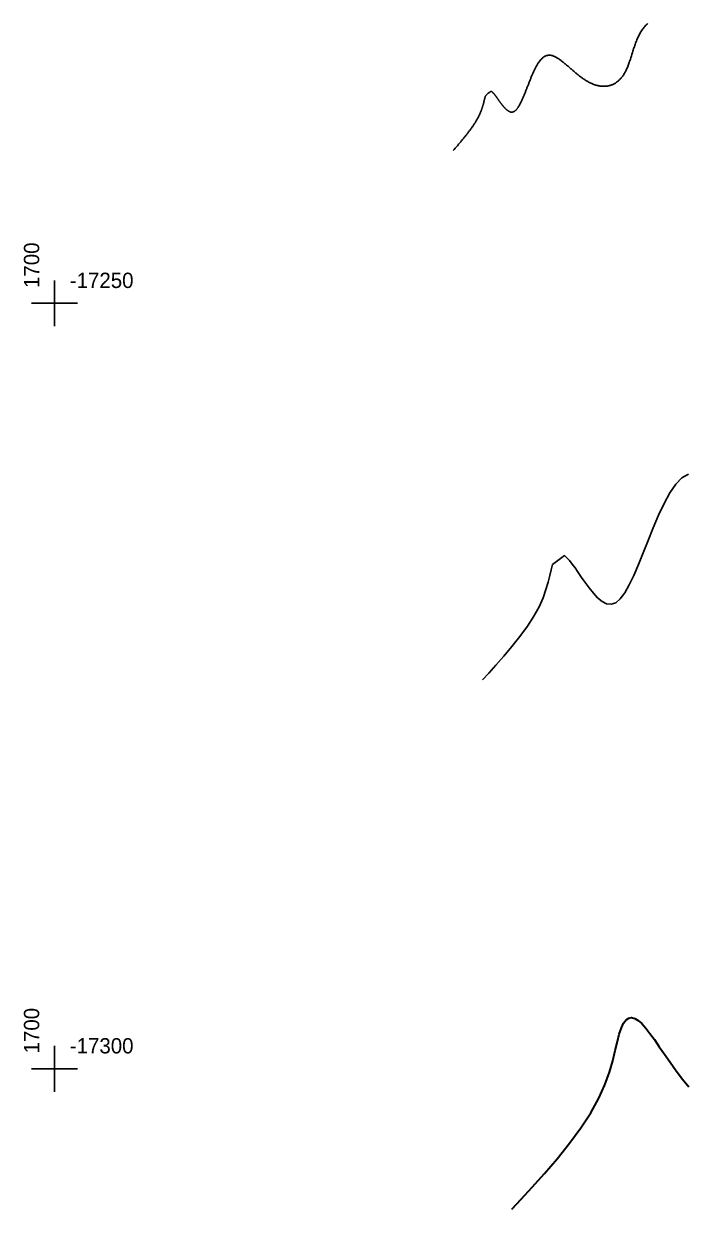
# Model space of a CAD drawing. Header units: millimetres. Extents: x -1114 to 5336, y -18321 to -16715.
# Drawn here: x -1114.4 to -1070.9, y -17808.1 to -17730.6 of the extents above; entities that cross this region are included whole.
import ezdxf

# ---------------------------------------------------------------- set-up
doc = ezdxf.new("R2010")
doc.units = ezdxf.units.MM
doc.linetypes.add('CONTI', pattern=[0])
for name, color, linetype in [('GOR_BDEFAULT', 212, 'CONTI'), ('GORIZDEFAULT', 32, 'CONTI'), ('NAD_MDEFAULT', 7, 'CONTI'), ('SETKR', 7, 'CONTI')]:
    doc.layers.add(name, color=color, linetype=linetype)
doc.styles.add('1 Цифры отметки', font='', dxfattribs={"height": 1})
doc.styles.get('1 Цифры отметки').set_extended_font_data('Kyrghyz Letterica')

# ---------------------------------------------------------------- blocks, each defined once
blk = doc.blocks.new('BL_333')
at = {"color": 0}
for p, q in [((0, -1.5), (0, 1.5)), ((-1.5, 0), (1.5, 0))]:
    blk.add_line(p, q, dxfattribs=at)

msp = doc.modelspace()

# ---------------------------------------------------------------- linework, layer by layer
at = {"layer": 'GOR_BDEFAULT', "color": 32, "lineweight": 30}
msp.add_polyline3d([(-1082.448549776085, -17808.09104579571, 890), (-1081.838549776085, -17807.43104579571, 890), (-1081.118549776085, -17806.64104579571, 890), (-1080.318549776085, -17805.75104579571, 890), (-1079.498549776084, -17804.79104579572, 890), (-1078.688549776085, -17803.78104579571, 890), (-1077.938549776085, -17802.77104579571, 890), (-1077.298549776085, -17801.78104579571, 890), (-1076.778549776085, -17800.83104579571, 890), (-1076.378549776085, -17799.95104579571, 890), (-1076.078549776084, -17799.13104579572, 890), (-1075.858549776085, -17798.39104579571, 890), (-1075.698549776085, -17797.72104579572, 890), (-1075.558549776085, -17797.13104579572, 890), (-1075.438549776085, -17796.64104579571, 890), (-1075.298549776085, -17796.24104579572, 890), (-1075.148549776085, -17795.93104579571, 890), (-1074.988549776085, -17795.72104579572, 890), (-1074.818549776085, -17795.60104579571, 890), (-1074.628549776085, -17795.56104579572, 890), (-1074.418549776085, -17795.62104579571, 890), (-1074.198549776085, -17795.75104579571, 890), (-1073.968549776085, -17795.96104579571, 890), (-1073.708549776085, -17796.25104579571, 890), (-1073.438549776085, -17796.60104579571, 890), (-1073.138549776085, -17797.01104579571, 890), (-1072.828549776084, -17797.47104579572, 890), (-1072.478549776085, -17797.96104579571, 890), (-1072.118549776085, -17798.49104579572, 890), (-1071.718549776085, -17799.04104579572, 890), (-1071.308549776085, -17799.58104579571, 890), (-1070.888549776085, -17800.09104579571, 890)], dxfattribs=at)
at = {"layer": 'GORIZDEFAULT', "color": 32}
for points in [[(-1086.288549776084, -17738.93104579571, 889), (-1086.221142549522, -17738.85592535301, 889), (-1086.160854463585, -17738.78758225405, 889), (-1086.106835908897, -17738.72529384259, 889), (-1086.058237276085, -17738.66833746238, 889), (-1086.014208955772, -17738.61599045717, 889), (-1085.973901338585, -17738.56753017071, 889), (-1085.936464815148, -17738.52223394675, 889), (-1085.901049776085, -17738.47937912905, 889), (-1085.866920544314, -17738.43831793113, 889), (-1085.833797171917, -17738.39870204571, 889), (-1085.801513643272, -17738.3602580353, 889), (-1085.769903942752, -17738.32271246238, 889), (-1085.738802054731, -17738.28579188946, 889), (-1085.708041963585, -17738.24922287905, 889), (-1085.677457653689, -17738.21273199363, 889), (-1085.646883109418, -17738.17604579571, 889), (-1085.616186494834, -17738.13894293113, 889), (-1085.585372692752, -17738.10141037905, 889), (-1085.554480765668, -17738.06348720196, 889), (-1085.523549776085, -17738.02521246238, 889), (-1085.492618786501, -17737.9866252228, 889), (-1085.461726859418, -17737.94776454571, 889), (-1085.430913057335, -17737.90866949363, 889), (-1085.400216442751, -17737.86937912905, 889), (-1085.369669567752, -17737.82992925926, 889), (-1085.339278942752, -17737.79034267072, 889), (-1085.309044567752, -17737.75063889467, 889), (-1085.278966442752, -17737.71083746238, 889), (-1085.249044567751, -17737.67095790509, 889), (-1085.219278942752, -17737.63101975405, 889), (-1085.189669567751, -17737.59104254051, 889), (-1085.160216442751, -17737.55104579571, 889), (-1085.130929333376, -17737.51104579571, 889), (-1085.101857067752, -17737.47104579572, 889), (-1085.073058239626, -17737.43104579571, 889), (-1085.044591442751, -17737.39104579571, 889), (-1085.016515270876, -17737.35104579571, 889), (-1084.988888317751, -17737.31104579571, 889), (-1084.961769177126, -17737.27104579571, 889), (-1084.935216442751, -17737.23104579571, 889), (-1084.909275687543, -17737.19105556134, 889), (-1084.883940401085, -17737.15112392071, 889), (-1084.859191052126, -17737.11130946759, 889), (-1084.835008109418, -17737.07167079571, 889), (-1084.81137204171, -17737.03226649884, 889), (-1084.788263317751, -17736.99315517072, 889), (-1084.765662406293, -17736.95439540509, 889), (-1084.743549776084, -17736.91604579572, 889), (-1084.721915661501, -17736.87815191551, 889), (-1084.700789359418, -17736.84070725405, 889), (-1084.680209932335, -17736.80369228009, 889), (-1084.660216442751, -17736.76708746238, 889), (-1084.640847953168, -17736.73087326967, 889), (-1084.622143526085, -17736.69503017071, 889), (-1084.604142224001, -17736.65953863426, 889), (-1084.586883109419, -17736.62437912905, 889), (-1084.570388968793, -17736.58953212384, 889), (-1084.554617484418, -17736.55497808738, 889), (-1084.539510062543, -17736.52069748842, 889), (-1084.525008109418, -17736.48667079572, 889), (-1084.511053031293, -17736.45287847801, 889), (-1084.497586234418, -17736.41930100405, 889), (-1084.484549125043, -17736.38591884259, 889), (-1084.471883109418, -17736.35271246238, 889), (-1084.459539359418, -17736.3196720978, 889), (-1084.447508109418, -17736.28682704571, 889), (-1084.435789359418, -17736.25421636863, 889), (-1084.424383109418, -17736.22187912905, 889), (-1084.413289359418, -17736.18985438946, 889), (-1084.402508109418, -17736.15818121238, 889), (-1084.392039359418, -17736.1268986603, 889), (-1084.381883109419, -17736.09604579572, 889), (-1084.372039359419, -17736.06565517071, 889), (-1084.362508109419, -17736.03573329571, 889), (-1084.353289359418, -17736.00628017071, 889), (-1084.344383109418, -17735.97729579571, 889), (-1084.335789359418, -17735.94878017071, 889), (-1084.327508109418, -17735.92073329572, 889), (-1084.319539359419, -17735.89315517072, 889), (-1084.311883109418, -17735.86604579572, 889), (-1084.30453610421, -17735.83940191551, 889), (-1084.297482067752, -17735.81320725405, 889), (-1084.290701468793, -17735.78744228009, 889), (-1084.284174776085, -17735.76208746238, 889), (-1084.277882458377, -17735.73712326967, 889), (-1084.271804984418, -17735.71253017072, 889), (-1084.26592282296, -17735.68828863426, 889), (-1084.260216442752, -17735.66437912904, 889), (-1084.254666312543, -17735.64078863425, 889), (-1084.249252901085, -17735.61753017071, 889), (-1084.243956677126, -17735.59462326967, 889), (-1084.238758109418, -17735.57208746238, 889), (-1084.23363766671, -17735.54994228009, 889), (-1084.228575817751, -17735.52820725405, 889), (-1084.223553031293, -17735.5069019155, 889), (-1084.218549776085, -17735.48604579571, 889), (-1084.213445609418, -17735.46559657696, 889), (-1084.207716442751, -17735.44526454571, 889), (-1084.200737276085, -17735.42469813946, 889), (-1084.191883109418, -17735.40354579571, 889), (-1084.180528942751, -17735.38145595196, 889), (-1084.166049776085, -17735.35807704571, 889), (-1084.147820609418, -17735.33305751446, 889), (-1084.125216442751, -17735.30604579571, 889), (-1084.097915010459, -17735.27691493634, 889), (-1084.066804984418, -17735.24643642072, 889), (-1084.033077770876, -17735.21560634259, 889), (-1083.997924776085, -17735.18542079571, 889), (-1083.962537406293, -17735.15687587384, 889), (-1083.928107067752, -17735.13096767071, 889), (-1083.89582516671, -17735.10869228009, 889), (-1083.866883109418, -17735.09104579571, 889), (-1083.842176078168, -17735.07874761863, 889), (-1083.821414359418, -17735.07141037905, 889), (-1083.804012015668, -17735.06837001446, 889), (-1083.789383109418, -17735.06896246238, 889), (-1083.776941703168, -17735.0725236603, 889), (-1083.766101859418, -17735.07838954571, 889), (-1083.756277640668, -17735.08589605613, 889), (-1083.746883109418, -17735.09437912904, 889), (-1083.737433239627, -17735.10328537905, 889), (-1083.727846651084, -17735.11250412905, 889), (-1083.718142875043, -17735.12203537904, 889), (-1083.708341442752, -17735.13187912904, 889), (-1083.698461885459, -17735.14203537905, 889), (-1083.688523734418, -17735.15250412904, 889), (-1083.678546520876, -17735.16328537905, 889), (-1083.668549776085, -17735.17437912905, 889), (-1083.658546520876, -17735.18578212384, 889), (-1083.648523734418, -17735.19747808738, 889), (-1083.63846188546, -17735.20944748843, 889), (-1083.628341442752, -17735.22167079572, 889), (-1083.618142875043, -17735.23412847801, 889), (-1083.607846651085, -17735.24680100405, 889), (-1083.597433239626, -17735.25966884259, 889), (-1083.586883109419, -17735.27271246238, 889), (-1083.576183239627, -17735.28591884259, 889), (-1083.565346651085, -17735.29930100405, 889), (-1083.554392875043, -17735.31287847801, 889), (-1083.543341442752, -17735.32667079571, 889), (-1083.53221188546, -17735.34069748842, 889), (-1083.521023734418, -17735.35497808738, 889), (-1083.509796520877, -17735.36953212384, 889), (-1083.498549776084, -17735.38437912905, 889), (-1083.487296520876, -17735.39953537905, 889), (-1083.476023734418, -17735.41500412904, 889), (-1083.46471188546, -17735.43078537905, 889), (-1083.453341442751, -17735.44687912905, 889), (-1083.441892875043, -17735.46328537905, 889), (-1083.430346651085, -17735.48000412905, 889), (-1083.418683239626, -17735.49703537904, 889), (-1083.406883109418, -17735.51437912905, 889), (-1083.394929984418, -17735.53202886863, 889), (-1083.382820609418, -17735.54995204571, 889), (-1083.370554984418, -17735.5681095978, 889), (-1083.358133109418, -17735.58646246238, 889), (-1083.345554984418, -17735.60497157697, 889), (-1083.332820609417, -17735.62359787905, 889), (-1083.319929984418, -17735.64230230613, 889), (-1083.306883109418, -17735.66104579571, 889), (-1083.293679984418, -17735.67979579571, 889), (-1083.280320609418, -17735.69854579572, 889), (-1083.266804984418, -17735.71729579572, 889), (-1083.253133109418, -17735.73604579571, 889), (-1083.239304984418, -17735.75479579571, 889), (-1083.225320609418, -17735.77354579571, 889), (-1083.211179984418, -17735.79229579572, 889), (-1083.196883109418, -17735.81104579572, 889), (-1083.182433239626, -17735.82979579571, 889), (-1083.167846651085, -17735.84854579571, 889), (-1083.153142875043, -17735.86729579571, 889), (-1083.138341442752, -17735.88604579572, 889), (-1083.12346188546, -17735.90479579572, 889), (-1083.108523734419, -17735.92354579571, 889), (-1083.093546520877, -17735.94229579571, 889), (-1083.078549776085, -17735.96104579571, 889), (-1083.063546520877, -17735.97979254051, 889), (-1083.048523734418, -17735.99851975405, 889), (-1083.03346188546, -17736.01720790509, 889), (-1083.018341442752, -17736.03583746238, 889), (-1083.003142875044, -17736.05438889467, 889), (-1082.987846651085, -17736.07284267072, 889), (-1082.972433239626, -17736.09117925926, 889), (-1082.956883109418, -17736.10937912905, 889), (-1082.941179984418, -17736.12741623843, 889), (-1082.925320609418, -17736.14523850405, 889), (-1082.909304984418, -17736.16278733217, 889), (-1082.893133109418, -17736.18000412905, 889), (-1082.876804984418, -17736.19683030092, 889), (-1082.860320609419, -17736.21320725405, 889), (-1082.843679984418, -17736.22907639467, 889), (-1082.826883109418, -17736.24437912905, 889), (-1082.809936494835, -17736.25906988426, 889), (-1082.792872692751, -17736.27315517071, 889), (-1082.775730765668, -17736.28665451967, 889), (-1082.758549776085, -17736.29958746238, 889), (-1082.741368786502, -17736.31197353009, 889), (-1082.724226859418, -17736.32383225405, 889), (-1082.707163057335, -17736.33518316551, 889), (-1082.690216442751, -17736.34604579571, 889), (-1082.673413057335, -17736.35642665509, 889), (-1082.656726859418, -17736.36628017071, 889), (-1082.640118786501, -17736.37554774884, 889), (-1082.623549776084, -17736.38417079571, 889), (-1082.606980765668, -17736.39209071759, 889), (-1082.590372692752, -17736.39924892071, 889), (-1082.573686494835, -17736.40558681134, 889), (-1082.556883109418, -17736.41104579571, 889), (-1082.539936494835, -17736.41557704571, 889), (-1082.522872692752, -17736.41917079571, 889), (-1082.505730765668, -17736.42182704571, 889), (-1082.488549776085, -17736.42354579571, 889), (-1082.471368786501, -17736.42432704571, 889), (-1082.454226859418, -17736.42417079572, 889), (-1082.437163057335, -17736.42307704571, 889), (-1082.420216442752, -17736.42104579571, 889), (-1082.403413057335, -17736.4180737905, 889), (-1082.386726859419, -17736.41414475405, 889), (-1082.370118786502, -17736.40923915509, 889), (-1082.353549776085, -17736.40333746238, 889), (-1082.336980765668, -17736.39642014467, 889), (-1082.320372692751, -17736.38846767071, 889), (-1082.303686494834, -17736.37946050926, 889), (-1082.286883109418, -17736.36937912905, 889), (-1082.269936494835, -17736.35820725405, 889), (-1082.252872692751, -17736.34594162905, 889), (-1082.235730765668, -17736.33258225405, 889), (-1082.218549776085, -17736.31812912905, 889), (-1082.201368786501, -17736.30258225405, 889), (-1082.184226859418, -17736.28594162905, 889), (-1082.167163057335, -17736.26820725404, 889), (-1082.150216442751, -17736.24937912905, 889), (-1082.133413057335, -17736.22946050926, 889), (-1082.116726859418, -17736.20846767071, 889), (-1082.100118786501, -17736.18642014467, 889), (-1082.083549776085, -17736.16333746238, 889), (-1082.066980765668, -17736.13923915509, 889), (-1082.050372692752, -17736.11414475405, 889), (-1082.033686494835, -17736.08807379051, 889), (-1082.016883109418, -17736.06104579571, 889), (-1081.999936494835, -17736.03308355613, 889), (-1081.982872692752, -17736.00422287904, 889), (-1081.965730765668, -17735.97450282696, 889), (-1081.948549776085, -17735.94396246238, 889), (-1081.931368786501, -17735.9126408478, 889), (-1081.914226859418, -17735.88057704571, 889), (-1081.897163057335, -17735.84781011863, 889), (-1081.880216442752, -17735.81437912905, 889), (-1081.863413057335, -17735.78031662905, 889), (-1081.846726859419, -17735.74562912905, 889), (-1081.830118786502, -17735.71031662905, 889), (-1081.813549776085, -17735.67437912905, 889), (-1081.796980765668, -17735.63781662905, 889), (-1081.780372692751, -17735.60062912905, 889), (-1081.763686494835, -17735.56281662905, 889), (-1081.746883109418, -17735.52437912904, 889), (-1081.729933239627, -17735.48531988425, 889), (-1081.712846651085, -17735.44565517072, 889), (-1081.695642875044, -17735.40540451967, 889), (-1081.678341442752, -17735.36458746238, 889), (-1081.66096188546, -17735.32322353009, 889), (-1081.643523734419, -17735.28133225405, 889), (-1081.626046520877, -17735.2389331655, 889), (-1081.608549776085, -17735.19604579571, 889), (-1081.591046520876, -17735.15269293113, 889), (-1081.573523734418, -17735.10891037905, 889), (-1081.55596188546, -17735.06473720196, 889), (-1081.538341442752, -17735.02021246238, 889), (-1081.520642875043, -17734.9753752228, 889), (-1081.502846651085, -17734.93026454571, 889), (-1081.484933239627, -17734.88491949363, 889), (-1081.466883109418, -17734.83937912905, 889), (-1081.448683239626, -17734.79367274884, 889), (-1081.430346651085, -17734.74779058738, 889), (-1081.411892875043, -17734.70171311342, 889), (-1081.393341442751, -17734.65542079572, 889), (-1081.37471188546, -17734.60889410301, 889), (-1081.356023734418, -17734.56211350405, 889), (-1081.337296520876, -17734.51505946759, 889), (-1081.318549776085, -17734.46771246238, 889), (-1081.299793265668, -17734.42006597801, 889), (-1081.280997692751, -17734.37216558738, 889), (-1081.262123994835, -17734.32406988426, 889), (-1081.243133109419, -17734.27583746238, 889), (-1081.223985974001, -17734.22752691551, 889), (-1081.204643526085, -17734.17919683738, 889), (-1081.185066703169, -17734.13090582176, 889), (-1081.165216442751, -17734.08271246238, 889), (-1081.145066703168, -17734.03467535301, 889), (-1081.124643526085, -17733.98685308738, 889), (-1081.103985974001, -17733.93930425926, 889), (-1081.083133109418, -17733.89208746238, 889), (-1081.062123994835, -17733.84526129051, 889), (-1081.040997692751, -17733.79888433738, 889), (-1081.019793265668, -17733.75301519675, 889), (-1080.998549776084, -17733.70771246238, 889), (-1080.97729001046, -17733.66302496238, 889), (-1080.955971651085, -17733.61896246238, 889), (-1080.93453610421, -17733.57552496238, 889), (-1080.912924776085, -17733.53271246238, 889), (-1080.89107907296, -17733.49052496238, 889), (-1080.868940401085, -17733.44896246238, 889), (-1080.846450166709, -17733.40802496238, 889), (-1080.823549776085, -17733.36771246238, 889), (-1080.800196911501, -17733.32803798321, 889), (-1080.776414359419, -17733.28906662904, 889), (-1080.752241182335, -17733.25087652488, 889), (-1080.727716442751, -17733.21354579571, 889), (-1080.702879203168, -17733.17715256655, 889), (-1080.677768526085, -17733.14177496238, 889), (-1080.652423474002, -17733.10749110821, 889), (-1080.626883109418, -17733.07437912905, 889), (-1080.60117672921, -17733.04250738426, 889), (-1080.575294567751, -17733.01190517072, 889), (-1080.549217093793, -17732.98259201967, 889), (-1080.522924776084, -17732.95458746238, 889), (-1080.496398083376, -17732.92791103009, 889), (-1080.469617484418, -17732.90258225405, 889), (-1080.442563447959, -17732.87862066551, 889), (-1080.415216442751, -17732.85604579571, 889), (-1080.387553682334, -17732.83488043113, 889), (-1080.359539359418, -17732.81516037905, 889), (-1080.331134411502, -17732.79692470196, 889), (-1080.302299776085, -17732.78021246238, 889), (-1080.272996390668, -17732.7650627228, 889), (-1080.243185192751, -17732.75151454571, 889), (-1080.212827119834, -17732.73960699363, 889), (-1080.181883109418, -17732.72937912905, 889), (-1080.150327119834, -17732.72086675926, 889), (-1080.118185192751, -17732.71409267071, 889), (-1080.085496390669, -17732.70907639467, 889), (-1080.052299776085, -17732.70583746238, 889), (-1080.018634411502, -17732.70439540509, 889), (-1079.984539359418, -17732.70476975405, 889), (-1079.950053682335, -17732.7069800405, 889), (-1079.915216442751, -17732.71104579571, 889), (-1079.880056937543, -17732.7169767853, 889), (-1079.844565401085, -17732.72474371238, 889), (-1079.808722302127, -17732.73430751446, 889), (-1079.772508109419, -17732.74562912905, 889), (-1079.73590329171, -17732.75866949363, 889), (-1079.698888317752, -17732.77338954572, 889), (-1079.661443656293, -17732.7897502228, 889), (-1079.623549776085, -17732.80771246238, 889), (-1079.585193656293, -17732.82723720197, 889), (-1079.546388317752, -17732.84828537905, 889), (-1079.50715329171, -17732.87081793113, 889), (-1079.467508109418, -17732.89479579572, 889), (-1079.427472302127, -17732.9201799103, 889), (-1079.387065401085, -17732.94693121238, 889), (-1079.346306937543, -17732.97501063947, 889), (-1079.305216442752, -17733.00437912905, 889), (-1079.263806937543, -17733.03498785301, 889), (-1079.222065401085, -17733.06674892072, 889), (-1079.179972302127, -17733.09956467592, 889), (-1079.137508109418, -17733.13333746238, 889), (-1079.09465329171, -17733.16796962384, 889), (-1079.051388317752, -17733.20336350405, 889), (-1079.007693656294, -17733.23942144676, 889), (-1078.963549776085, -17733.27604579572, 889), (-1078.91895016671, -17733.31315191551, 889), (-1078.873940401085, -17733.35070725405, 889), (-1078.82857907296, -17733.38869228009, 889), (-1078.782924776085, -17733.42708746238, 889), (-1078.737036104209, -17733.46587326967, 889), (-1078.690971651085, -17733.50503017071, 889), (-1078.644790010459, -17733.54453863425, 889), (-1078.598549776085, -17733.58437912905, 889), (-1078.552293265669, -17733.62452235821, 889), (-1078.505997692751, -17733.66489996238, 889), (-1078.459623994835, -17733.70543381655, 889), (-1078.413133109419, -17733.74604579571, 889), (-1078.366485974002, -17733.78665777488, 889), (-1078.319643526085, -17733.82719162905, 889), (-1078.272566703168, -17733.86756923321, 889), (-1078.225216442752, -17733.90771246238, 889), (-1078.17756344796, -17733.94754319155, 889), (-1078.129617484418, -17733.98698329572, 889), (-1078.081398083376, -17734.02595464988, 889), (-1078.032924776085, -17734.06437912905, 889), (-1077.984217093794, -17734.10217860822, 889), (-1077.935294567752, -17734.13927496238, 889), (-1077.88617672921, -17734.17559006655, 889), (-1077.836883109419, -17734.21104579571, 889), (-1077.787433239627, -17734.24557379051, 889), (-1077.737846651085, -17734.27914475405, 889), (-1077.688142875043, -17734.31173915509, 889), (-1077.638341442752, -17734.34333746238, 889), (-1077.58846188546, -17734.37392014467, 889), (-1077.538523734418, -17734.40346767072, 889), (-1077.488546520876, -17734.43196050926, 889), (-1077.438549776085, -17734.45937912905, 889), (-1077.388549776085, -17734.48570074363, 889), (-1077.338549776085, -17734.51088954572, 889), (-1077.288549776085, -17734.5349064728, 889), (-1077.238549776085, -17734.55771246238, 889), (-1077.188549776085, -17734.57926845197, 889), (-1077.138549776085, -17734.59953537905, 889), (-1077.088549776085, -17734.61847418113, 889), (-1077.038549776084, -17734.63604579572, 889), (-1076.988556286501, -17734.65221767071, 889), (-1076.938601859418, -17734.66698329572, 889), (-1076.888725557335, -17734.68034267072, 889), (-1076.838966442751, -17734.69229579571, 889), (-1076.789363578168, -17734.70284267071, 889), (-1076.739956026085, -17734.71198329571, 889), (-1076.690782849001, -17734.71971767072, 889), (-1076.641883109418, -17734.72604579572, 889), (-1076.593289359418, -17734.73096767072, 889), (-1076.545008109419, -17734.73448329572, 889), (-1076.497039359419, -17734.73659267072, 889), (-1076.449383109419, -17734.73729579572, 889), (-1076.402039359418, -17734.73659267072, 889), (-1076.355008109418, -17734.73448329572, 889), (-1076.308289359418, -17734.73096767072, 889), (-1076.261883109418, -17734.72604579572, 889), (-1076.215789359419, -17734.7197111603, 889), (-1076.170008109418, -17734.71193121238, 889), (-1076.124539359418, -17734.70266688947, 889), (-1076.079383109418, -17734.69187912905, 889), (-1076.034539359418, -17734.67952886863, 889), (-1075.990008109418, -17734.66557704571, 889), (-1075.945789359418, -17734.6499845978, 889), (-1075.901883109418, -17734.63271246238, 889), (-1075.858295869834, -17734.6137345978, 889), (-1075.815060192752, -17734.59307704572, 889), (-1075.772215140668, -17734.57077886863, 889), (-1075.729799776085, -17734.54687912905, 889), (-1075.687853161501, -17734.52141688947, 889), (-1075.646414359418, -17734.49443121238, 889), (-1075.605522432335, -17734.4659611603, 889), (-1075.565216442751, -17734.43604579572, 889), (-1075.525532197959, -17734.4047111603, 889), (-1075.486492484418, -17734.37193121238, 889), (-1075.448116833377, -17734.33766688947, 889), (-1075.410424776085, -17734.30187912905, 889), (-1075.373435843793, -17734.26452886863, 889), (-1075.337169567752, -17734.22557704572, 889), (-1075.30164547921, -17734.1849845978, 889), (-1075.266883109418, -17734.14271246238, 889), (-1075.23289547921, -17734.09872808739, 889), (-1075.199669567752, -17734.05302496238, 889), (-1075.167185843793, -17734.00560308738, 889), (-1075.135424776085, -17733.95646246238, 889), (-1075.104366833377, -17733.90560308738, 889), (-1075.073992484418, -17733.85302496238, 889), (-1075.04428219796, -17733.79872808738, 889), (-1075.015216442752, -17733.74271246238, 889), (-1074.986775687544, -17733.68499110821, 889), (-1074.958940401085, -17733.62562912904, 889), (-1074.931691052127, -17733.56470464988, 889), (-1074.905008109418, -17733.50229579572, 889), (-1074.878872041711, -17733.43848069155, 889), (-1074.853263317752, -17733.37333746238, 889), (-1074.828162406294, -17733.30694423321, 889), (-1074.803549776085, -17733.23937912905, 889), (-1074.779396130251, -17733.17072353009, 889), (-1074.755633109418, -17733.10107183738, 889), (-1074.732182588585, -17733.03052170717, 889), (-1074.708966442751, -17732.95917079571, 889), (-1074.685906546918, -17732.88711675926, 889), (-1074.662924776085, -17732.81445725404, 889), (-1074.639943005252, -17732.74128993634, 889), (-1074.616883109418, -17732.66771246238, 889), (-1074.593673474002, -17732.59381923321, 889), (-1074.570268526085, -17732.51969162905, 889), (-1074.546629203168, -17732.44540777488, 889), (-1074.522716442752, -17732.37104579571, 889), (-1074.498491182335, -17732.29668381654, 889), (-1074.473914359418, -17732.22239996238, 889), (-1074.448946911501, -17732.14827235821, 889), (-1074.423549776085, -17732.07437912905, 889), (-1074.397677380251, -17732.00079839988, 889), (-1074.371258109419, -17731.92760829571, 889), (-1074.344213838585, -17731.85488694155, 889), (-1074.316466442751, -17731.78271246238, 889), (-1074.287937796918, -17731.71116298321, 889), (-1074.258549776085, -17731.64031662905, 889), (-1074.228224255252, -17731.57025152488, 889), (-1074.196883109418, -17731.50104579571, 889), (-1074.164451468793, -17731.43278082176, 889), (-1074.130867484419, -17731.36555100405, 889), (-1074.096072562543, -17731.29945399884, 889), (-1074.060008109418, -17731.23458746238, 889), (-1074.022615531293, -17731.17104905092, 889), (-1073.983836234418, -17731.10893642072, 889), (-1073.943611625044, -17731.04834722801, 889), (-1073.901883109418, -17730.98937912905, 889), (-1073.85859860421, -17730.93212652488, 889), (-1073.813732067752, -17730.87667079571, 889), (-1073.767263968793, -17730.82309006655, 889), (-1073.719174776084, -17730.77146246238, 889), (-1073.669444958377, -17730.72186610821, 889), (-1073.618054984418, -17730.67437912905, 889), (-1073.56498532296, -17730.62907964988, 889)], [(-1084.368549776085, -17773.51104579571, 889.5), (-1083.968549776085, -17773.08104579571, 889.5), (-1083.498549776084, -17772.55104579571, 889.5), (-1082.988549776085, -17771.97104579572, 889.5), (-1082.448549776085, -17771.33104579571, 889.5), (-1081.928549776085, -17770.67104579571, 889.5), (-1081.438549776085, -17770.00104579571, 889.5), (-1081.018549776085, -17769.35104579571, 889.5), (-1080.678549776085, -17768.73104579571, 889.5), (-1080.418549776085, -17768.15104579572, 889.5), (-1080.228549776085, -17767.61104579571, 889.5), (-1080.088549776085, -17767.12104579571, 889.5), (-1079.978549776085, -17766.69104579571, 889.5), (-1079.888549776085, -17766.31104579572, 889.5), (-1079.808549776085, -17765.98104579571, 889.5), (-1079.008549776085, -17765.39104579571, 889.5), (-1078.858549776085, -17765.53104579571, 889.5), (-1078.688549776085, -17765.71104579571, 889.5), (-1078.508549776085, -17765.94104579571, 889.5), (-1078.318549776085, -17766.20104579571, 889.5), (-1078.118549776085, -17766.49104579572, 889.5), (-1077.898549776085, -17766.81104579572, 889.5), (-1077.658549776084, -17767.15104579572, 889.5), (-1077.398549776085, -17767.50104579571, 889.5), (-1077.128549776085, -17767.84104579571, 889.5), (-1076.848549776085, -17768.14104579571, 889.5), (-1076.558549776085, -17768.38104579572, 889.5), (-1076.258549776085, -17768.53104579571, 889.5), (-1075.958549776085, -17768.57104579571, 889.5), (-1075.658549776084, -17768.48104579571, 889.5), (-1075.368549776085, -17768.22104579572, 889.5), (-1075.078549776084, -17767.83104579571, 889.5), (-1074.778549776085, -17767.31104579572, 889.5), (-1074.488549776085, -17766.68104579571, 889.5), (-1074.178549776085, -17765.98104579571, 889.5), (-1073.868549776085, -17765.21104579571, 889.5), (-1073.548549776085, -17764.40104579572, 889.5), (-1073.208549776085, -17763.57104579571, 889.5), (-1072.868549776085, -17762.75104579571, 889.5), (-1072.508549776085, -17761.98104579571, 889.5), (-1072.128549776085, -17761.29104579572, 889.5), (-1071.738549776085, -17760.72104579572, 889.5), (-1071.338549776085, -17760.30104579571, 889.5), (-1070.918549776085, -17760.06104579572, 889.5)]]:
    msp.add_polyline3d(points, dxfattribs=at)

# ---------------------------------------------------------------- block references
at = {"layer": 'SETKR', "color": 18, "true_color": 0x000000}
for p in [(-1112.348549776085, -17748.91104579571), (-1112.348549776085, -17798.91104579571)]:
    msp.add_blockref('BL_333', p, dxfattribs=at)

# ---------------------------------------------------------------- texts
at = {"layer": 'NAD_MDEFAULT', "color": 7, "style": '1 Цифры отметки'}
for p in [(-1113.348549776085, -17747.91104579571), (-1113.348549776085, -17797.91104579571)]:
    msp.add_text('1700', height=1, rotation=90, dxfattribs=at).set_placement(p)
for s, p in [('-17250', (-1111.348549776085, -17747.91104579571)), ('-17300', (-1111.348549776085, -17797.91104579571))]:
    msp.add_text(s, height=1, dxfattribs=at).set_placement(p)

doc.saveas('drawing.dxf')
